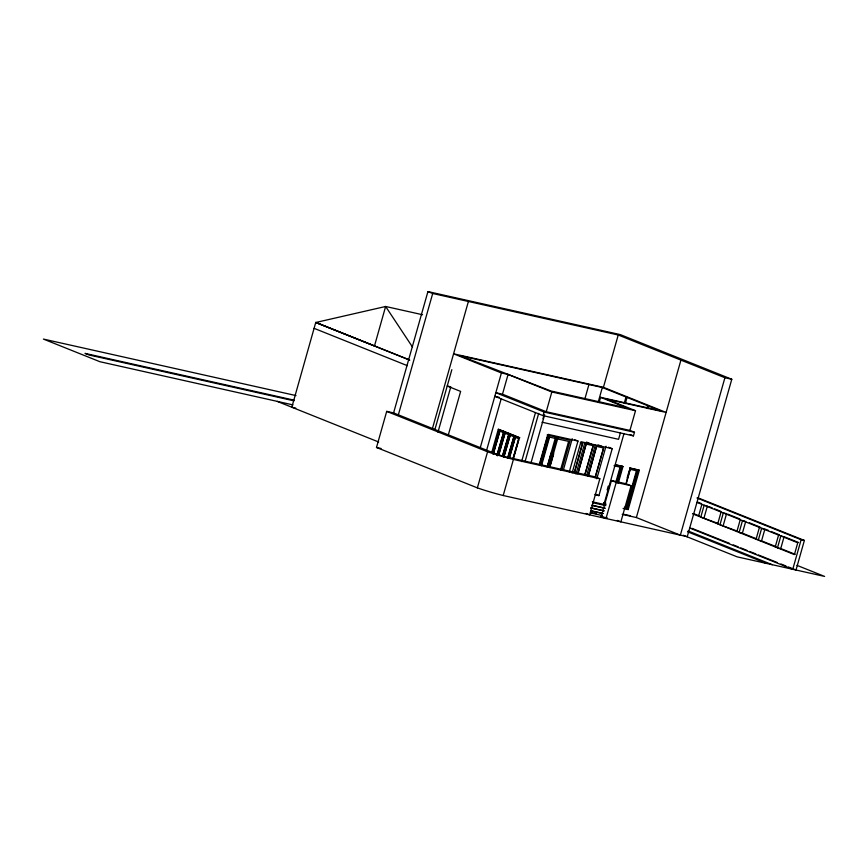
<?xml version="1.0" encoding="UTF-8"?>
<svg xmlns="http://www.w3.org/2000/svg" width="868" height="868" viewBox="0 0 868 868"><rect width="100%" height="100%" fill="white"/><g stroke="black" fill="none" stroke-linecap="round" stroke-linejoin="round"><path stroke-width="1.3" d="M393.584 412.918L427.924 291.583L620.338 334.625L731.789 379.262L687.25 536.695L503.201 495.519A26.615 2.04 15.8 0 1 477.367 487.87L376.495 447.465L386.705 411.378L393.584 412.918L494.456 453.324A10.59 0.814 15.8 0 0 508.637 457.523L595.079 476.857L599.853 478.767L589.643 514.854L586.063 513.422M398.358 414.828L432.698 293.493L427.924 291.583M432.286 429.063L468.394 301.478M434.749 430.094L451.848 369.67M437.96 432.188L450.785 386.835L447.215 386.032L460.637 391.403L448.257 435.139M480.264 447.704L501.411 372.969L453.584 353.808L603.423 387.323L666.114 412.441L606.624 399.128L635.517 410.705L629.929 430.441L634.475 432.264L633.445 435.877L543.097 415.663L494.803 396.318L499.241 397.305M486.416 451.002L501.096 399.106M629.929 430.441L546.243 411.725L502.485 394.202L508.073 374.455L501.411 372.969M477.367 487.87L487.577 451.783L386.705 411.378M491.798 452.261L498.308 429.291L504.351 431.559L497.494 455.809M492.699 452.467L499.198 429.486M493.057 454.029L499.859 431.103L493.349 454.094M496.767 455.516L503.57 432.589L497.429 454.3M498.579 454.821L505.024 433.175L498.872 454.886M502.29 456.308L508.735 434.662L502.594 456.373M503.017 456.601L509.516 433.62L508.626 433.425M503.744 456.883L510.178 435.237L504.037 456.948M507.454 458.369L513.899 436.723L507.747 458.434M508.539 457.382L514.681 435.693L513.78 435.486M509.256 457.675L515.342 437.309L509.559 457.74M512.804 459.248L518.945 437.559L498.308 429.291M512.977 459.161L519.053 438.796L515.039 437.244M513.639 457.946L518.695 440.076M503.201 495.519L513.411 459.432L599.853 478.767M521.603 461.581L535.469 412.604M525.064 461.537L538.692 413.374M543.097 415.663L544.127 412.05L495.823 392.705L502.485 394.202M542.977 418.821L543.618 416.564M531.064 462.709L544.648 414.709M546.243 411.725L551.831 391.978L508.073 374.455M539.473 463.913L547.198 436.593L555.238 438.394M539.495 465.324L548.25 434.391L577.99 441.053L569.245 471.986M539.701 465.346L547.795 436.723M540.655 464.185L548.392 436.854M541.252 464.315L548.988 436.995M541.48 465.747L549.585 437.125M547.133 467.017L555.639 436.94M548.131 464.044L551.191 453.215L553.686 453.856L550.627 464.673L548.543 464.206L551.191 453.215M552.091 453.421L549.021 464.25L549.737 464.478L552.797 453.649M548.522 466.572L556.833 437.212M549.433 464.413L552.504 453.584L551.603 453.389M550.898 462.101L553.274 453.682L552.384 453.487M549.509 467.548L558.026 437.483M560.522 470.011L568.616 441.378L557.614 438.926M561.911 469.566L570.222 440.206L547.1 435.031M563.462 469.664L572.218 438.731M584.913 398.77L588.938 384.524M572.12 472.995L580.974 441.714L612.2 448.702L598.931 495.617L595.025 494.749M574.182 472.93L582.58 443.244L574.388 473.006M575.972 474.145L584.815 442.864M577.752 473.722L586.15 444.047L593.202 445.653L584.804 475.339M577.958 473.809L586.15 444.047M598.302 401.765L602.327 387.519L459.628 355.598L550.865 390.958L627.401 408.09L600.569 397.338L599.104 402.546M603.423 387.323L618.233 334.994L432.698 293.493M584.598 475.263L593.202 445.653M586.746 475.176L595.231 445.197M588.168 476.055L596.566 446.369L603.618 447.986L595.209 477.671M588.374 476.141L596.566 446.369M595.003 477.584L603.618 447.986M596.793 478.8L606.005 446.217M624.255 403.208L626.012 397.001M625.285 403.62L627.043 397.425M620.479 432.568L618.569 439.316L542.023 422.195M607.177 489.888L608.251 486.08M624.005 433.523L603.944 504.416L592.334 501.823M611.441 480.514L616.215 482.424L605.994 518.521L601.22 516.601L611.441 480.514L626.305 483.845L631.09 485.754L620.87 521.842L617.289 520.409M615.813 482.25L620.121 467.017L620.837 467.309L616.53 482.543M617.571 482.771L622.237 466.279L615.868 464.847M618.298 483.064L622.964 466.561L622.237 466.279M627.119 478.029L629.278 470.413M646.964 408.22L647.68 405.692M626.088 483.454L630.396 468.232L629.571 467.895L639.325 470.228L628.193 509.559L623.094 508.42M626.305 483.357L630.255 469.393L629.636 469.143L637.101 470.923L626.685 507.737L624.396 507.227M647.995 408.633L648.711 406.105M627.369 509.234L638.501 469.892M618.233 334.994L724.91 377.732L680.36 535.155L636.374 517.534L680.924 360.111M698.534 516.189L701.886 504.351M704.046 517.816L707.387 505.99L704.143 505.263L700.791 517.089L718.541 523.632M717.717 523.871L721.058 512.033M723.218 525.498L726.57 513.672L723.315 512.945L719.963 524.771L737.724 531.303M736.889 531.552L740.23 519.715M756.896 538.985L742.39 533.18L745.742 521.342M756.061 539.223L759.413 527.397M776.068 546.666L761.561 540.862L764.914 529.024L768.538 530.478M775.232 546.905L778.585 535.079M795.24 554.348L780.744 548.543L784.086 536.706L798.593 542.511M696.961 497.993L801.131 539.712L792.755 569.3L689.843 528.08M697.698 497.711L804.376 540.438L796.01 570.026L788.48 567.01M409.783 360.122L315.8 322.484L385.631 306.48L422.575 314.737M724.91 377.732L731.789 379.262M314.097 328.332L407.287 365.645M600.569 397.338L660.071 410.651L602.327 387.519M551.831 391.978L635.517 410.705M544.127 412.05L634.475 432.264M580.301 442.734L582.786 443.331M503.462 431.353L504.351 431.559M518.945 437.559L519.834 437.754L505.393 431.971M615.314 464.857L622.964 466.561M630.396 468.232L639.325 470.228M614.001 465.78L620.837 467.309M295.999 395.58L43.4 339.073L99.885 361.706L292.939 404.889M294.057 400.148L85.021 353.385L88.97 354.969L293.916 400.81M295.782 408.112L291.822 407.222L315.768 322.408L409.175 359.808M616.215 482.424L631.09 485.754M744.657 521.104L742.487 520.616L739.145 532.453L742.39 533.18M763.829 528.786L761.659 528.297L758.317 540.135L761.561 540.862M801.131 539.712L804.376 540.438M783.001 536.467L780.842 535.979L777.489 547.816L780.744 548.543M376.495 447.465L381.074 448.496M603.585 502.583L605.864 503.093M603.455 503.907L606.005 504.471M592.66 502.691L605.842 505.643M591.976 505.23L605.137 508.171M591.694 505.35L604.855 508.29M623.799 514.279L630.331 515.744M622.193 514.366L636.374 517.534M590.978 507.878L604.139 510.818M590.696 507.997L603.857 510.937M591.292 510.818L603.141 513.465M591.01 510.937L602.859 513.585M591.303 512.565L596.566 513.737M590.446 512.912L602.294 515.57M601.22 516.601L607.426 517.99M315.8 322.484L374.488 345.931L385.631 306.48L412.517 347.081M630.049 434.51L633.445 435.877M608.49 447.215L612.2 448.702M598.074 444.883L601.795 446.369M586.432 442.062L591.379 444.047M574.529 439.664L577.99 441.053M637.101 470.923L636.483 470.673L626.067 507.487L626.685 507.737M697.883 502.181L701.507 503.635M708.603 506.467L712.227 507.921M714.646 508.887L720.69 511.306M727.775 514.149L739.861 518.988M749.366 522.796L760.238 527.158M770.958 531.444L779.421 534.84M697.047 502.42L797.757 542.76L794.404 554.587L692.49 513.769M499.567 431.038L503.57 432.589M504.72 433.11L508.735 434.662M509.885 435.172L513.899 436.723M693.326 513.53L699.369 515.95M796.987 565.361L824.6 576.417L737.203 556.865L683.17 535.231M691.839 528.297L729.489 543.379M733.254 544.887L738.277 546.905M740.784 547.903L747.055 550.42M749.572 551.43L755.844 553.936M758.361 554.945L777.185 562.486M780.95 563.994L785.963 566.001M688.085 530.988L772.292 564.721M595.209 494.131L598.931 495.617M687.521 531.769L766.607 563.451M625.709 508.572L628.193 509.559M277.207 401.374L378.665 442.007M513.411 459.432A26.615 2.04 15.8 0 1 487.577 451.783"/></g></svg>
